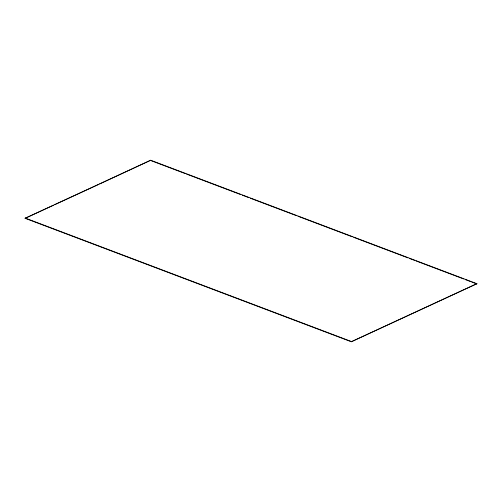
<?xml version="1.0" encoding="UTF-8"?>
<svg xmlns="http://www.w3.org/2000/svg" width="502" height="502" viewBox="0 0 502 502"><rect width="100%" height="100%" fill="white"/><g stroke="black" fill="none" stroke-linecap="round" stroke-linejoin="round"><path stroke-width="0.75" d="M25.1 218.301L150.7 160.238L476.9 283.699L351.3 341.762L25.1 218.301L53.469 205.236M99.572 184.014L150.7 160.238M351.3 341.762L476.9 283.699M54.887 204.584L98.154 184.667M150.638 160.502L185.094 173.541M186.562 174.094L240.803 194.625M242.271 195.178L248.867 197.675M250.335 198.234L296.513 215.709M297.981 216.262L352.222 236.793M353.69 237.352L407.938 257.877M409.4 258.436L414.533 260.375M416.001 260.933L463.647 278.961M465.109 279.52L470.242 281.459M471.711 282.017L476.844 283.956M25.156 218.044L351.362 341.498"/></g></svg>
